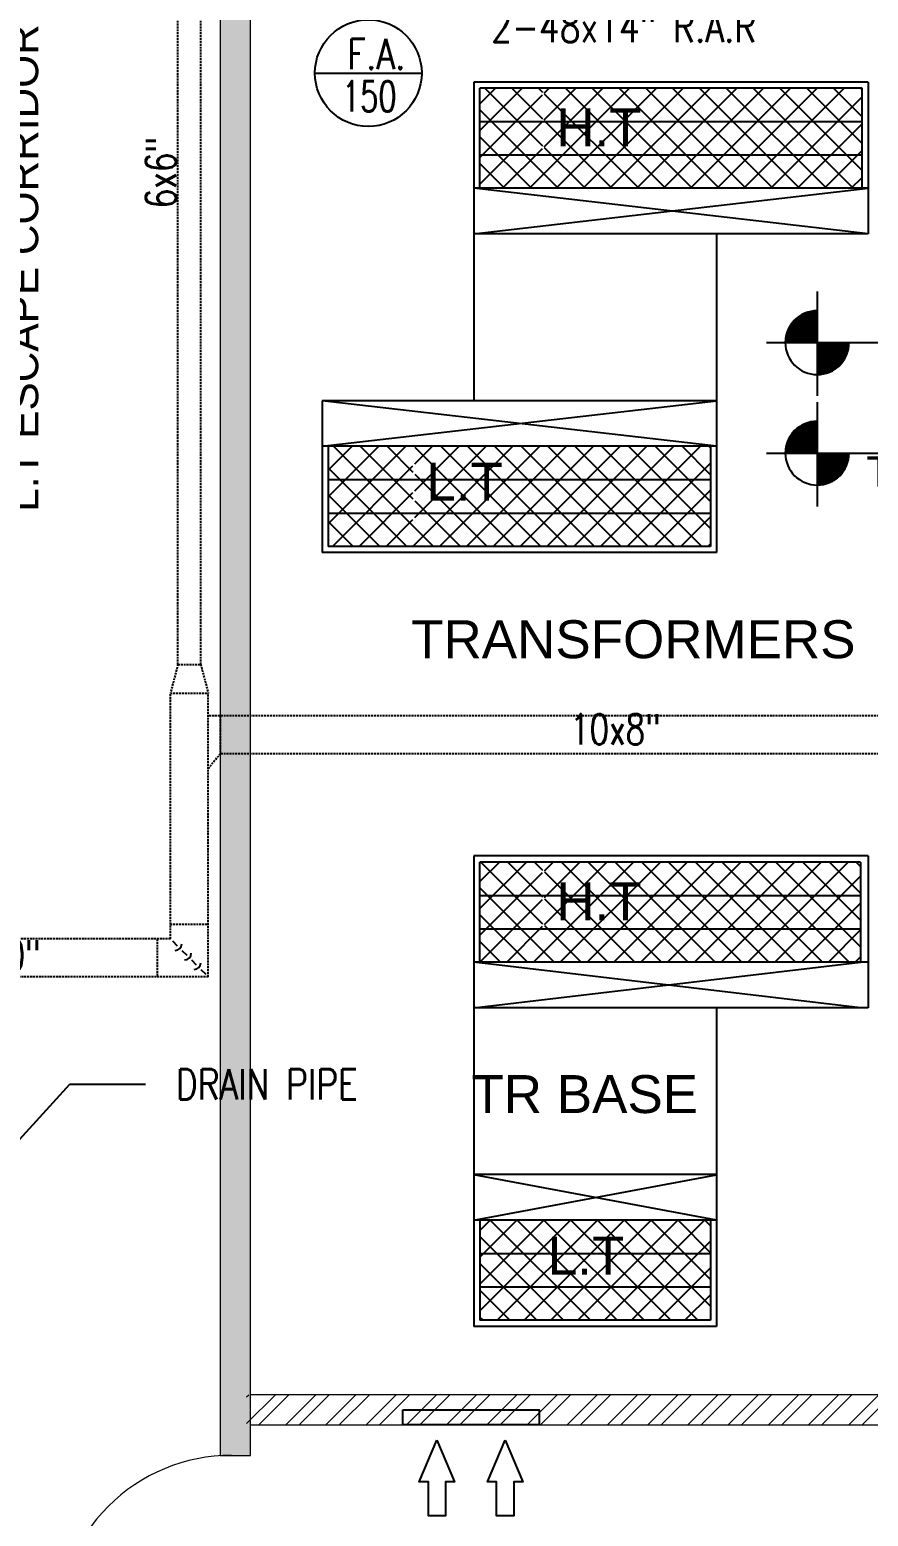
# Model space of a CAD drawing. Header units: inches. Extents: x 1152707 to 1351947, y 326920 to 480291.
# Drawn here: x 1225116 to 1230644, y 346158 to 355954 of the extents above; entities that cross this region are included whole.
import ezdxf
from ezdxf import colors
from ezdxf.entities.mleader import LeaderData, LeaderLine
from ezdxf.enums import TextEntityAlignment as Align
from ezdxf.math import Vec2, Vec3

# ---------------------------------------------------------------- set-up
doc = ezdxf.new("R2010")
doc.units = ezdxf.units.IN
doc.header["$MEASUREMENT"] = 0
doc.linetypes.add('DASHED', pattern=[19.05, 12.7, -6.35])
for name, color, linetype, lineweight in [('A-BLOCK', 43, 'Continuous', 13), ('A-DOOR', 10, 'Continuous', 15), ('wall hatch', 252, 'Continuous', 0)]:
    doc.layers.add(name, color=color, linetype=linetype, lineweight=lineweight)
for name, color, linetype in [('AC-Fresh DUCT', 100, 'Continuous'), ('AC-TEXT', 3, 'Continuous'), ('AC-TEXT Fresh DUCT', 140, 'Continuous'), ('LGT ELEC', 252, 'Continuous'), ('TEXT', 181, 'Continuous'), ('TRENCH', 8, 'Continuous')]:
    doc.layers.add(name, color=color, linetype=linetype)
doc.styles.add('1', font='romans.shx', dxfattribs={"width": 0.8, "height": 0.125})
doc.styles.add('AC_Duct', font='romans.shx', dxfattribs={"width": 0.8, "height": 0.2})
doc.styles.add('AC_Equipment', font='romans.shx', dxfattribs={"width": 0.75, "height": 0.3})
doc.styles.add('style1', font='arial.ttf')
pattern_1 = [(45, (1178477.5, -15519.7), (-132.58252, 132.58252), []), (45, (1178565.88, -15519.7), (-132.58252, 132.58252), [])]
pattern_2 = [(45, (1178477.49, -15519.7), (-88.388348, 88.388348), []), (135, (1178477.49, -15519.7), (-88.388348, -88.388348), [])]

# ---------------------------------------------------------------- blocks, each defined once
blk = doc.blocks.new('SEDRGFE')
at = {"layer": 'wall hatch', "ltscale": 500}
h = blk.add_hatch(dxfattribs=at)
h.set_pattern_fill('ANSI35', color=250, scale=500)
h.set_pattern_definition([(45, (1393765.3, 692564.65), (-88.38835, 88.38835), []), (45, (1393853.68, 692564.65), (-88.38835, 88.38835), [156.25, -31.25, 0, -31.25])])
edge = h.paths.add_edge_path(flags=17)
edge.add_line((1395397.4, 703056.1), (1395199.4, 703084.4))
edge.add_line((1395199.4, 703084.4), (1394087.8, 695295.8))
edge.add_line((1394087.8, 695295.8), (1394301.3, 695265.3))
edge.add_line((1394301.3, 695265.3), (1395397.4, 703056.1))
edge.add_line((1395397.4, 703056.1), (1395199.4, 703084.4))
h.paths.add_polyline_path([(1395397.4, 703056.1), (1395199.4, 703084.4), (1394087.8, 695295.8), (1394301.3, 695265.3)], flags=17)
h.paths.add_polyline_path([(1389809.8, 680290.5), (1389609.8, 680287.6), (1389609.8, 674887.6), (1389809.8, 674887.6)])
blk = doc.blocks.new('SWDFHGTRD')
at = {"layer": 'TEXT', "ltscale": 0.5}
h = blk.add_hatch(dxfattribs=at)
h.set_pattern_fill('ANSI31', color=254, scale=0.8)
h.set_pattern_definition([(45, (148315.6624, -182273.43859), (-0.070710678119, 0.070710678119), [])])
h.paths.add_polyline_path([(1230307.3, 407510.1, 0.414214), (1230097.3, 407300.2), (1230307.3, 407300.2)])
h.paths.add_polyline_path([(1230517.2, 407300.2), (1230307.3, 407300.2), (1230307.3, 407090.2, 0.414214)])
h = blk.add_hatch(dxfattribs=at)
h.set_pattern_fill('ANSI31', color=254, scale=0.8)
h.set_pattern_definition([(45, (148315.6624, -183001.83859), (-0.070710678119, 0.070710678119), [])])
h.paths.add_polyline_path([(1230307.3, 406781.7, 0.414214), (1230097.3, 406571.8), (1230307.3, 406571.8)])
h.paths.add_polyline_path([(1230517.2, 406571.8), (1230307.3, 406571.8), (1230307.3, 406361.8, 0.414214)])
at = {"layer": 'TRENCH'}
h = blk.add_hatch(dxfattribs=at)
h.set_pattern_fill('ANSI37', color=254, scale=1000)
h.set_pattern_definition(pattern_2)
h.paths.add_polyline_path([(1230604, 408757.3), (1230604, 408977.3), (1228084, 408977.3), (1228084, 408757.3)])
h.paths.add_polyline_path([(1230604, 408537.3), (1230604, 408757.3), (1228084, 408757.3), (1228084, 408537.3)])
h.paths.add_polyline_path([(1228084, 408537.3), (1228084, 408317.3), (1230604, 408317.3), (1230604, 408537.3)])
h.paths.add_polyline_path([(1228496.8, 408457.2), (1228507.4, 408457.2), (1228507.4, 408972.4), (1228496.8, 408972.4)])
h.paths.add_polyline_path([(1228524.8, 408415.9), (1229186.7, 408415.9), (1229186.7, 408956.6), (1228524.8, 408956.6)], flags=9)
h = blk.add_hatch(dxfattribs=at)
h.set_pattern_fill('ANSI37', color=254, scale=1000)
h.set_pattern_definition(pattern_2)
h.paths.add_polyline_path([(1227084, 406617.3), (1227084, 406397.3), (1229604, 406397.3), (1229604, 406617.3)])
h.paths.add_polyline_path([(1227084, 406397.3), (1227084, 406177.3), (1229604, 406177.3), (1229604, 406397.3)])
h.paths.add_polyline_path([(1229604, 405957.3), (1229604, 406177.3), (1227084, 406177.3), (1227084, 405957.3)])
h.paths.add_polyline_path([(1227642.5, 406122.4), (1227655.1, 406122.4), (1227655.1, 406637.5), (1227642.5, 406637.5)])
h.paths.add_polyline_path([(1227668.1, 406081), (1228277.2, 406081), (1228277.2, 406621.8), (1227668.1, 406621.8)], flags=9)
h = blk.add_hatch(dxfattribs=at)
h.set_pattern_fill('ANSI37', color=254, scale=1000)
h.set_pattern_definition(pattern_2)
h.paths.add_polyline_path([(1228084, 403877.3), (1228084, 403657.3), (1230594, 403657.3), (1230594, 403877.3)])
h.paths.add_polyline_path([(1228084, 403657.3), (1228084, 403437.3), (1230594, 403437.3), (1230594, 403657.3)])
h.paths.add_polyline_path([(1228084, 403437.3), (1228084, 403217.3), (1230594, 403217.3), (1230594, 403437.3)])
h.paths.add_polyline_path([(1228496.8, 403357.2), (1228508.8, 403357.2), (1228508.8, 403872.4), (1228496.8, 403872.4)])
h.paths.add_polyline_path([(1228524.8, 403315.9), (1229186.7, 403315.9), (1229186.7, 403856.6), (1228524.8, 403856.6)], flags=9)
h = blk.add_hatch(dxfattribs=at)
h.set_pattern_fill('ANSI37', color=254, scale=1000)
h.set_pattern_definition(pattern_2)
h.paths.add_polyline_path([(1228084, 401517.3), (1228084, 401297.3), (1229604, 401297.3), (1229604, 401517.3)])
h.paths.add_polyline_path([(1228084, 401297.3), (1228084, 401077.3), (1229604, 401077.3), (1229604, 401297.3)])
h.paths.add_polyline_path([(1229604, 400857.3), (1229604, 401077.3), (1228084, 401077.3), (1228084, 400857.3)])
h.paths.add_polyline_path([(1228469, 400981), (1229078.1, 400981), (1229078.1, 401521.8), (1228469, 401521.8)], flags=9)
at = {"layer": 'wall hatch', "ltscale": 500}
h = blk.add_hatch(dxfattribs=at)
h.set_pattern_fill('ANSI35', color=254, scale=500)
h.set_pattern_definition([(45, (1230525.84, 410944.42), (-88.3883, 88.3883), []), (45, (1230614.23, 410944.42), (-88.3883, 88.3883), [156.25, -31.25, 0, -31.25])])
edge = h.paths.add_edge_path(flags=17)
edge.add_line((1232158, 421435.9), (1231960, 421464.1))
edge.add_line((1231960, 421464.1), (1230848.4, 413675.6))
edge.add_line((1230848.4, 413675.6), (1231061.8, 413645.1))
edge.add_line((1231061.8, 413645.1), (1232158, 421435.9))
edge.add_line((1232158, 421435.9), (1231960, 421464.1))
h.paths.add_polyline_path([(1232158, 421435.9), (1231960, 421464.1), (1230848.4, 413675.6), (1231061.8, 413645.1)], flags=17)
h.paths.add_polyline_path([(1230333.8, 410126.7), (1230362.1, 410324.7), (1226370.4, 410894.5), (1226370.4, 410733), (1226370.4, 410696), (1226370.4, 399967.3), (1226570.4, 399967.3), (1226570.4, 410663.9)])
h.paths.add_polyline_path([(1230651.9, 410940), (1230453.9, 410968.2), (1230418.6, 410720.7), (1230616.6, 410692.5)])
h.paths.add_polyline_path([(1226370.4, 398667.3), (1226570.4, 398670.2), (1226570.4, 398767.3), (1226370.4, 398767.3)])
h = blk.add_hatch(dxfattribs=at)
h.set_pattern_fill('ANSI32', color=254, scale=500)
h.set_pattern_definition(pattern_1)
edge = h.paths.add_edge_path()
edge.add_line((1231870.4, 400667.3), (1231670.4, 400667.3))
edge.add_line((1231670.4, 400667.3), (1231670.4, 400367.3))
edge.add_line((1231670.4, 400367.3), (1227145.8, 400367.3))
edge.add_arc((1226771.4, 400311.1), 378.6, -22.31787, 8.53968, ccw=False)
edge.add_line((1227121.7, 400167.3), (1231670.4, 400167.3))
edge.add_line((1231670.4, 400167.3), (1231670.4, 399417.3))
edge.add_line((1231670.4, 399417.3), (1231870.4, 399417.3))
edge.add_line((1231870.4, 399417.3), (1231870.4, 400667.3))
h = blk.add_hatch(dxfattribs=at)
h.set_pattern_fill('ANSI32', color=254, scale=500)
h.set_pattern_definition(pattern_1)
h.paths.add_polyline_path([(1227145.8, 400367.3), (1226545.4, 400367.3), (1226545.4, 400167.3), (1227121.7, 400167.3, 0.135461)])
at = {"layer": 'A-BLOCK', "color": 254, "ltscale": 100}
for p, q in [((1231670.4, 400367.3), (1226570.4, 400367.3)), ((1231670.4, 400167.3), (1226570.4, 400167.3))]:
    blk.add_line(p, q, dxfattribs=at)
blk.add_lwpolyline([(1226370.4, 410894.5), (1226370.4, 399967.3), (1226570.4, 399967.3), (1226570.4, 410663.9), (1230335.2, 410126.6)], dxfattribs=at)
at = {"layer": 'A-DOOR', "color": 254}
blk.add_arc((1226445.4, 398817.3), 1150, 89.99782, 180, dxfattribs=at)
at = {"layer": 'TEXT', "color": 254, "ltscale": 0.5}
for p, q in [((1230307.3, 407637.4), (1230307.3, 406949.8)), ((1229973.3, 407300.2), (1231890.9, 407300.2)), ((1230307.3, 406909), (1230307.3, 406221.4)), ((1229973.3, 406571.8), (1231890.9, 406571.8))]:
    blk.add_line(p, q, dxfattribs=at)
for centre in [(1230307.3, 407300.2), (1230307.3, 406571.8)]:
    blk.add_arc(centre, 210, 90, 0, dxfattribs=at)
at = {"layer": 'TRENCH', "color": 254}
for p, q in [((1230644, 409017.3), (1228044, 409017.3)), ((1228044, 409017.3), (1228044, 406916.3)), ((1230644, 409017.3), (1230644, 408016.3)), ((1230604, 408977.3), (1228084, 408977.3)), ((1228084, 408317.3), (1228084, 408977.3)), ((1230604, 408317.3), (1230604, 408977.3)), ((1228084, 408757.3), (1230604, 408757.3)), ((1228084, 408537.3), (1230604, 408537.3)), ((1230644, 408317.3), (1228044, 408317.3)), ((1228044, 408317.3), (1228044, 406916.3)), ((1228044, 408016.3), (1230644, 408317.3)), ((1230644, 408016.3), (1228044, 408317.3)), ((1230644, 408017.3), (1228044, 408017.3)), ((1229644, 408017.3), (1228044, 408017.3)), ((1229644, 408016.3), (1229644, 405917.3)), ((1229644, 408016.3), (1229644, 406916.3)), ((1228044, 408005.2), (1228044, 406916.3)), ((1229644, 406917.3), (1227044, 406917.3)), ((1227044, 406916.3), (1227044, 405917.3)), ((1227044, 406617.3), (1229644, 406916.3)), ((1229644, 406617.3), (1227044, 406916.3)), ((1229644, 406917.3), (1228044, 406917.3)), ((1229644, 406617.3), (1227044, 406617.3)), ((1227084, 406617.3), (1227084, 405957.3)), ((1229604, 406617.3), (1229604, 405957.3)), ((1227084, 406397.3), (1229604, 406397.3)), ((1227084, 406177.3), (1229604, 406177.3)), ((1229604, 405957.3), (1227084, 405957.3)), ((1229644, 405917.3), (1227044, 405917.3)), ((1230644, 403917.3), (1228044, 403917.3)), ((1228044, 403917.3), (1228044, 400817.3)), ((1230644, 403917.3), (1230644, 402916.3)), ((1230594, 403877.3), (1228084, 403877.3)), ((1228084, 403217.3), (1228084, 403877.3)), ((1230594, 403877.3), (1230594, 403217.3)), ((1228084, 403657.3), (1230594, 403657.3)), ((1228084, 403437.3), (1230594, 403437.3)), ((1230644, 403217.3), (1228044, 403217.3)), ((1228044, 403217.3), (1228044, 402923)), ((1228044, 402916.3), (1230594, 403217.3)), ((1230594, 402916.3), (1228044, 403217.3)), ((1229644, 402917.3), (1228044, 402917.3)), ((1228044, 402905.2), (1228044, 401816.3)), ((1230644, 402916.3), (1229644, 402916.3)), ((1229644, 402916.3), (1229644, 401816.3)), ((1229644, 401817.3), (1228044, 401817.3)), ((1228044, 401517.3), (1229644, 401816.3)), ((1229644, 401517.3), (1228044, 401816.3)), ((1229644, 401816.3), (1229644, 400817.3)), ((1229644, 401517.3), (1228044, 401517.3)), ((1228084, 401517.3), (1228084, 400857.3)), ((1229604, 401517.3), (1229604, 400857.3)), ((1228084, 401297.3), (1229604, 401297.3)), ((1228084, 401077.3), (1229604, 401077.3)), ((1229644, 400817.3), (1228044, 400817.3)), ((1229604, 400857.3), (1228084, 400857.3))]:
    blk.add_line(p, q, dxfattribs=at)
at = {"layer": 'TEXT', "color": 254, "ltscale": 0.5, "style": 'style1'}
blk.add_text('T.O.S', height=200, dxfattribs=at).set_placement((1230632.1, 406351.7))
at = {"layer": 'TEXT', "color": 254, "ltscale": 0.5, "char_height": 250, "width": 5174.881, "attachment_point": 1, "style": 'style1'}
for s, insert in [('H.T', (1228587.3, 408843.7)), ('L.T', (1227730.6, 406508.9)), ('TRANSFORMERS', (1227630.5, 405470.7)), ('H.T', (1228587.3, 403743.7)), ('TR BASE', (1228028.1, 402473.3)), ('L.T', (1228531.5, 401408.9))]:
    blk.add_mtext(s, dxfattribs=dict(at, insert=insert))
blk = doc.blocks.new('_Dot')
at = {"color": 0, "linetype": 'ByBlock', "lineweight": -2}
blk.add_line((-0.5, 0), (-1, 0), dxfattribs=at)
at = {"color": 0, "linetype": 'ByBlock', "const_width": 0.5}
blk.add_lwpolyline([(-0.25, 0, 1), (0.25, 0, 1)], format="xyb", close=True, dxfattribs=at)
blk = doc.blocks.new('A$C00FA4E35')
at = {"color": 252, "linetype": 'Continuous', "ltscale": 0.02}
for p, q in [((53614.67, 13136.081), (53583.052, 13167.699)), ((53677.296, 13073.456), (53645.678, 13105.074)), ((53739.921, 13010.83), (53708.303, 13042.448)), ((53802.547, 12948.204), (53770.929, 12979.823))]:
    blk.add_line(p, q, dxfattribs=at)
at = {"color": 252, "linetype": 'Continuous', "ltscale": 100}
blk.add_lwpolyline([(55099.82, 10080.963), (55999.82, 10080.963), (55999.82, 9980.963), (55099.82, 9980.963)], close=True, dxfattribs=at)
for points in [[(55324.82, 9880.963), (55441.07, 9605.963), (55381.07, 9605.963), (55381.07, 9380.963), (55268.57, 9380.963), (55268.57, 9605.963), (55208.57, 9605.963), (55324.82, 9880.963)], [(55774.82, 9880.963), (55891.07, 9605.963), (55831.07, 9605.963), (55831.07, 9380.963), (55718.57, 9380.963), (55718.57, 9605.963), (55658.57, 9605.963), (55774.82, 9880.963)]]:
    blk.add_lwpolyline(points, dxfattribs=at)
at = {"color": 252, "linetype": 'Continuous', "ltscale": 0.02}
for centre in [(53599.176, 13151.576), (53661.801, 13088.95), (53724.427, 13026.324)]:
    blk.add_arc(centre, 43.838, 270, 0, dxfattribs=at)
at = {"layer": 'AC-Fresh DUCT', "color": 252, "linetype": 'DASHED'}
for p, q in [((53617.548, 14992.603), (53617.548, 21100.497)), ((53767.548, 14992.603), (53767.548, 20927.779)), ((53617.548, 14992.603), (53567.548, 14802.48)), ((53617.548, 14992.603), (53767.548, 14992.603)), ((53767.548, 14992.603), (53817.548, 14802.48)), ((53567.548, 13183.203), (53567.548, 14802.48)), ((53567.548, 14802.48), (53817.548, 14802.48)), ((53817.548, 12933.203), (53817.548, 14802.48)), ((59932.415, 14653.394), (53817.548, 14653.394)), ((53895.992, 14653.394), (53895.992, 14403.394)), ((53895.992, 14403.394), (53817.548, 14305.213)), ((59932.415, 14403.394), (53895.992, 14403.394)), ((53567.548, 13280.794), (53817.548, 13280.794)), ((53567.548, 13183.203), (52296.816, 13183.203)), ((53481.116, 13183.203), (53481.116, 12933.203)), ((53817.548, 12933.203), (52296.816, 12933.203))]:
    blk.add_line(p, q, dxfattribs=at)
at = {"color": 252, "linetype": 'Continuous', "ltscale": 100}
for tag, height, style, width, p in [('AHU', 288, 'AC_Equipment', 0.75, (56884.46, 22822.455)), ('B.03', 240, 'AC_Equipment', 0.7, (56884.46, 22467.255)), ('AHU', 288, 'AC_Equipment', 0.75, (63011.551, 19982.621)), ('150', 200, 'AC_Duct', 0.7, (54936.662, 19610.001)), ('200', 200, 'AC_Duct', 0.7, (62072.937, 19668.014)), ('B.01', 240, 'AC_Equipment', 0.7, (63011.551, 19627.421)), ('AHU', 288, 'AC_Equipment', 0.75, (24436.928, 17572.269)), ('B.04', 240, 'AC_Equipment', 0.7, (24436.928, 17217.069)), ('EF', 288, 'AC_Equipment', 0.75, (13361.997, 10940.286)), ('01', 240, 'AC_Equipment', 0.7, (13361.997, 10585.086)), ('AHU', 288, 'AC_Equipment', 0.75, (62113.318, 8777.511)), ('200', 200, 'AC_Duct', 0.7, (61069.801, 8536.962)), ('B.02', 240, 'AC_Equipment', 0.7, (62113.318, 8422.311)), ('MSU', 288, 'AC_Equipment', 0.75, (18640.373, 4334.348)), ('B.01', 240, 'AC_Equipment', 0.7, (18640.373, 3979.148))]:
    blk.add_attdef(tag, text='', height=height, dxfattribs=dict(at, style=style, width=width)).set_placement(p, align=Align.CENTER)
at = {"layer": 'AC-TEXT', "color": 252, "insert": (55682.084, 19960.751), "char_height": 200, "attachment_point": 1, "style": 'AC_Duct'}
blk.add_mtext('2-48x14" S.A.R.\\P4350 CFM/EACH\\P2-48x14" R.A.R', dxfattribs=at)
at = {"layer": 'AC-TEXT Fresh DUCT', "color": 252, "style": '1', "width": 0.75}
blk.add_text('6x6" ', height=200, rotation=90, dxfattribs=at).set_placement((53606.041, 17998.512, 0))
for s, p in [('10x8" ', (56202.922, 14465.271, 0)), ('10x10" ', (51985.624, 12974.969, 0))]:
    blk.add_text(s, height=200, dxfattribs=at).set_placement(p)
at = {"layer": 'TEXT', "color": 252, "ltscale": 0.5, "style": 'style1'}
blk.add_text('L.T ESCAPE CORRIDOR', height=200, rotation=90, dxfattribs=at).set_placement((52696.25, 15997.679))
at = {"layer": 'AC-TEXT'}
ml = blk.add_multileader_mtext('Standard', dxfattribs=at)
ml.set_content('DRAIN PIPE', color=3, style='AC_Duct')
ml.set_leader_properties(color=6)
ml.set_arrow_properties(name='DOT')
ml.build(insert=Vec2(0, 0))
ml.multileader.update_dxf_attribs({"dogleg_length": 0.5, "arrow_head_size": 200})
ctx = ml.context
ctx.base_point, ctx.char_height, ctx.arrow_head_size, ctx.landing_gap_size, ctx.plane_origin = Vec3(53403.879, 12225.928), 200, 200, 200, Vec3(51150.186, 11248.566)
notes = []
notes.append((ctx, [(0, (1, 1, 0), (52903.879, 12225.928), (1, 0), 500, [(0, [(52256.703, 11514.518)], 0, [])])]))
ctx.mtext.insert, ctx.mtext.flow_direction = Vec3(53603.879, 12325.928), 5
for ctx, leaders in notes:
    for number, flags, end, landing, length, lines in leaders:
        leader = LeaderData()
        leader.index, (leader.has_last_leader_line, leader.has_dogleg_vector, leader.attachment_direction) = number, flags
        leader.last_leader_point, leader.dogleg_vector, leader.dogleg_length = Vec3(end), Vec3(landing), length
        for number, points, colour, breaks in lines:
            line = LeaderLine()
            line.index, line.vertices, line.color, line.breaks = number, Vec3.list(points), colors.encode_raw_color(colour), breaks
            leader.lines.append(line)
        ctx.leaders.append(leader)

msp = doc.modelspace()

# ---------------------------------------------------------------- linework, layer by layer
at = {"color": 252, "linetype": 'Continuous', "ltscale": 100}
msp.add_line((1226996, 355668.5), (1227699.8, 355668.5), dxfattribs=at)
msp.add_circle((1227347.9, 355668.5), 351.9, dxfattribs=at)

# ---------------------------------------------------------------- block references
msp.add_blockref('A$C00FA4E35', (1172475.4, 336779.5), dxfattribs=at)
at = {"layer": 'AC-Fresh DUCT', "linetype": 'DASHED', "ltscale": 0.1}
msp.add_blockref('SEDRGFE', (-163239.5, -335028.1), dxfattribs=at)
at = {"layer": 'LGT ELEC', "color": 252, "linetype": 'Continuous'}
msp.add_blockref('SWDFHGTRD', (0, -53407.9), dxfattribs=at)

# ---------------------------------------------------------------- texts
at = {"color": 252, "linetype": 'Continuous', "ltscale": 100, "style": 'AC_Duct', "width": 0.8}
msp.add_text('F.A.', height=200, dxfattribs=at).set_placement((1227401.5, 355693.9), align=Align.CENTER)
at = {"color": 252, "linetype": 'Continuous', "ltscale": 100, "style": 'AC_Duct', "width": 0.7}
msp.add_attdef('150', text='', height=200, dxfattribs=at).set_placement((1227354.3, 355415.7), align=Align.CENTER)

doc.saveas('drawing.dxf')
